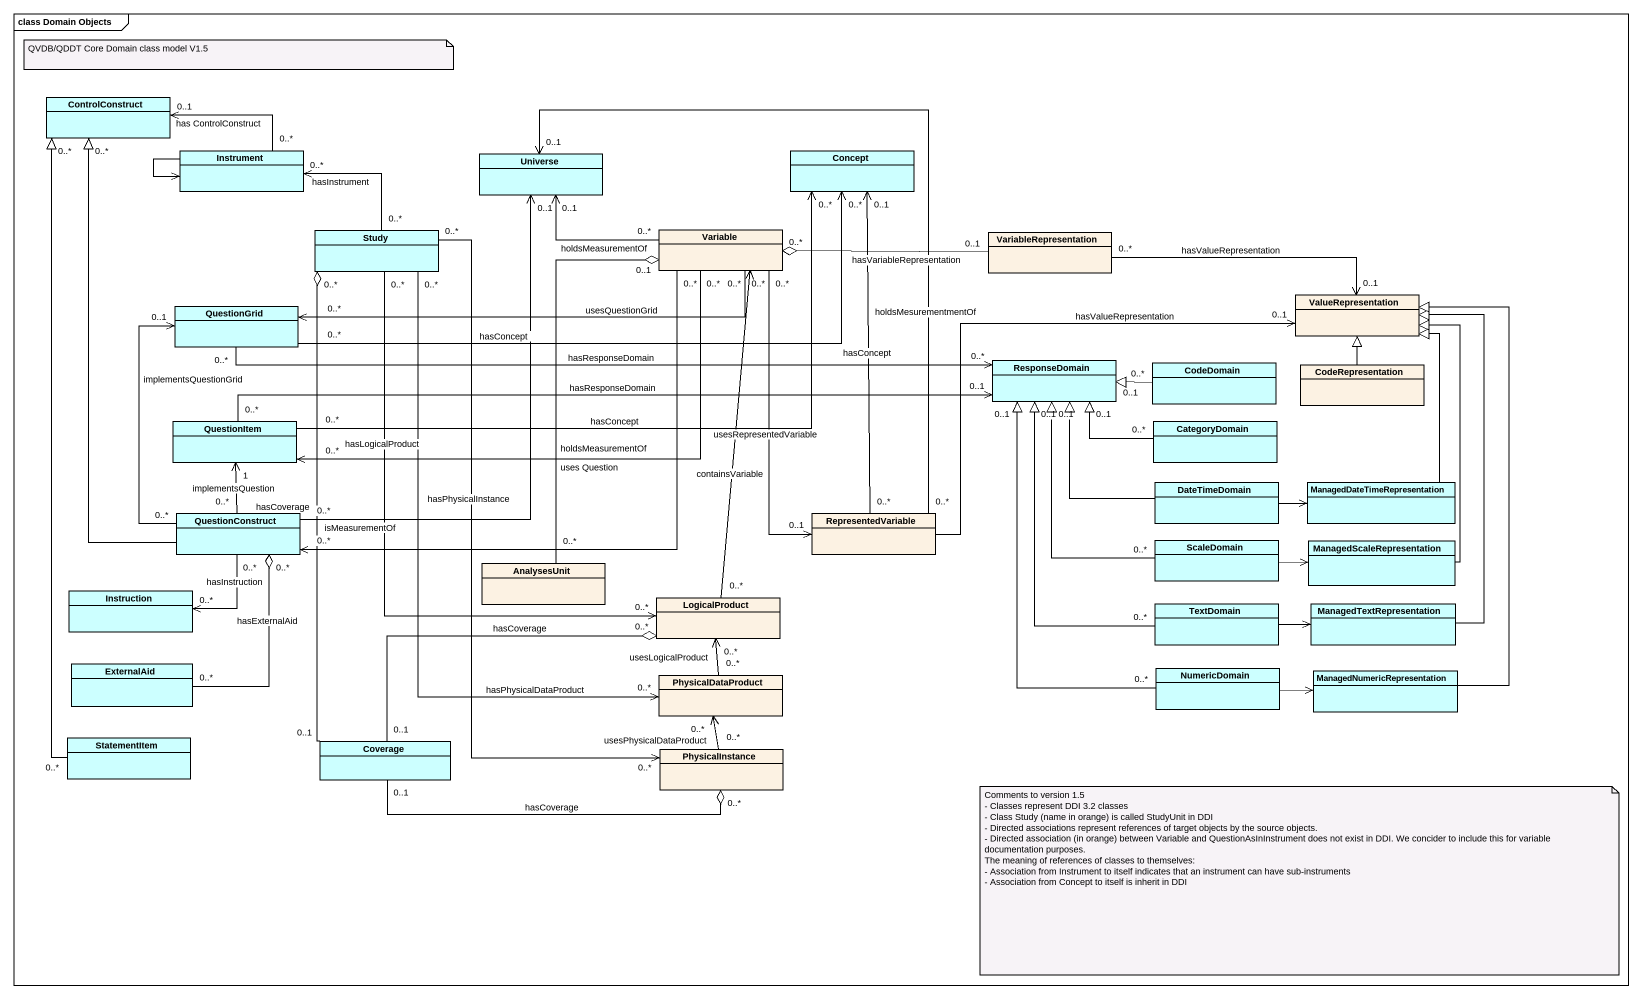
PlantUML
@startuml
mainframe class Domain Objects
hide circle
hide empty members
class ControlConstruct #CCFFFF
class Instrument #CCFFFF
class Universe #CCFFFF
class Concept #CCFFFF
class Study #CCFFFF
class Variable #FCF2E3
class VariableRepresentation
class QuestionGrid #CCFFFF
class ValueRepresentation
class ResponseDomain #CCFFFF
class CodeDomain #CCFFFF
class CodeRepresentation
class QuestionItem #CCFFFF
class CategoryDomain #CCFFFF
class QuestionConstruct #CCFFFF
class RepresentedVariable #FCF2E3
class DateTimeDomain #CCFFFF
class "ManagedDateTimeRepresentation" as ManagedDateTimeRepresentatio #CCFFFF
class ScaleDomain #CCFFFF
class ManagedScaleRepresentation #CCFFFF
class Instruction #CCFFFF
class AnalysesUnit #FCF2E3
class LogicalProduct #FCF2E3
class TextDomain #CCFFFF
class ManagedTextRepresentation #CCFFFF
class ExternalAid #CCFFFF
class NumericDomain #CCFFFF
class ManagedNumericRepresentation #CCFFFF
class PhysicalDataProduct
class StatementItem #CCFFFF
class Coverage #CCFFFF
class PhysicalInstance
Instrument "0..*" -left-> "0..1" ControlConstruct : has ControlConstruct
Instrument --> Instrument
Universe "0..1" <-right- "0..*" Variable : holdsMeasurementOf
Study "0..*" -left-> "0..*" Instrument : hasInstrument
Study "0..*" --> "0..*" LogicalProduct : hasLogicalProduct
Study "0..*" --> "0..*" PhysicalDataProduct : hasPhysicalDataProduct
Study "0..*" --> "0..*" PhysicalInstance : hasPhysicalInstance
Variable "0..*" -left-> "0..*" QuestionGrid : usesQuestionGrid
Variable "0..*" -left-> "0..*" QuestionItem : uses Question
Variable "0..*" -left-> "0..*" QuestionConstruct
Variable "0..*" --> "0..1" RepresentedVariable : usesRepresentedVariable
VariableRepresentation "0..1" -left-o "0..*" Variable : hasVariableRepresentation
VariableRepresentation "0..*" -right-> "0..1" ValueRepresentation : hasValueRepresentation
QuestionGrid "0..*" -right-> "0..*" Concept : hasConcept
QuestionGrid "0..*" -right-> "0..*" ResponseDomain : hasResponseDomain
CodeDomain -left-|> ResponseDomain
CodeDomain "0..*" -left-|> "0..1" ResponseDomain
CodeRepresentation -up-|> ValueRepresentation
QuestionItem "0..*" -right-> "0..*" Concept : hasConcept
QuestionItem "0..*" -right-> "0..1" ResponseDomain : hasResponseDomain
CategoryDomain "0..*" -left-|> "0..1" ResponseDomain
QuestionConstruct -up-|> "0..*" ControlConstruct
QuestionConstruct "0..*" -up-> "0..1" Universe : isMeasurementOf
QuestionConstruct "0..*" -up-> "0..1" QuestionGrid : implementsQuestionGrid
QuestionConstruct "0..*" -up-> "1" QuestionItem : implementsQuestion
QuestionConstruct "0..*" --> "0..*" Instruction : hasInstruction
RepresentedVariable "0..*" -up-> "0..1" Universe : holdsMesurementmentOf
RepresentedVariable "0..*" -up-> "0..1" Concept : hasConcept
RepresentedVariable -right-> "0..1" ValueRepresentation : hasValueRepresentation
DateTimeDomain -up-|> ResponseDomain
DateTimeDomain -right-> ManagedDateTimeRepresentatio
ManagedDateTimeRepresentatio -up-|> ValueRepresentation
ScaleDomain "0..*" -up-|> "0..1" ResponseDomain
ScaleDomain -right-> ManagedScaleRepresentation
ManagedScaleRepresentation -up-|> ValueRepresentation
AnalysesUnit "0..*" -up-o "0..1" Variable : holdsMeasurementOf
LogicalProduct "0..*" -up-> "0..*" Variable : containsVariable
TextDomain "0..*" -up-|> "0..1" ResponseDomain
TextDomain -right-> ManagedTextRepresentation
ManagedTextRepresentation -up-|> ValueRepresentation
ExternalAid "0..*" -up-o "0..*" QuestionConstruct : hasExternalAid
NumericDomain "0..*" -up-|> "0..1" ResponseDomain
NumericDomain -right-> ManagedNumericRepresentation
ManagedNumericRepresentation -up-|> ValueRepresentation
PhysicalDataProduct "0..*" -up-> "0..*" LogicalProduct : usesLogicalProduct
StatementItem "0..*" -up-|> "0..*" ControlConstruct
Coverage "0..1" -up-o "0..*" Study : hasCoverage
Coverage "0..1" -right-o "0..*" LogicalProduct : hasCoverage
Coverage "0..1" -right-o "0..*" PhysicalInstance : hasCoverage
PhysicalInstance "0..*" -up-> "0..*" PhysicalDataProduct : usesPhysicalDataProduct
note as N1
  QVDB/QDDT Core Domain class model V1.5
end note
note as N2
  Comments to version 1.5
  - Classes represent DDI 3.2 classes
  - Class Study (name in orange) is called StudyUnit in DDI
  - Directed associations represent references of target objects by the source objects.
  - Directed association (in orange) between Variable and QuestionAsInInstrument does not exist in DDI. We concider to include this for variable documentation purposes.
  The meaning of references of classes to themselves:
  - Association from Instrument to itself indicates that an instrument can have sub-instruments
  - Association from Concept to itself is inherit in DDI
end note
@enduml
